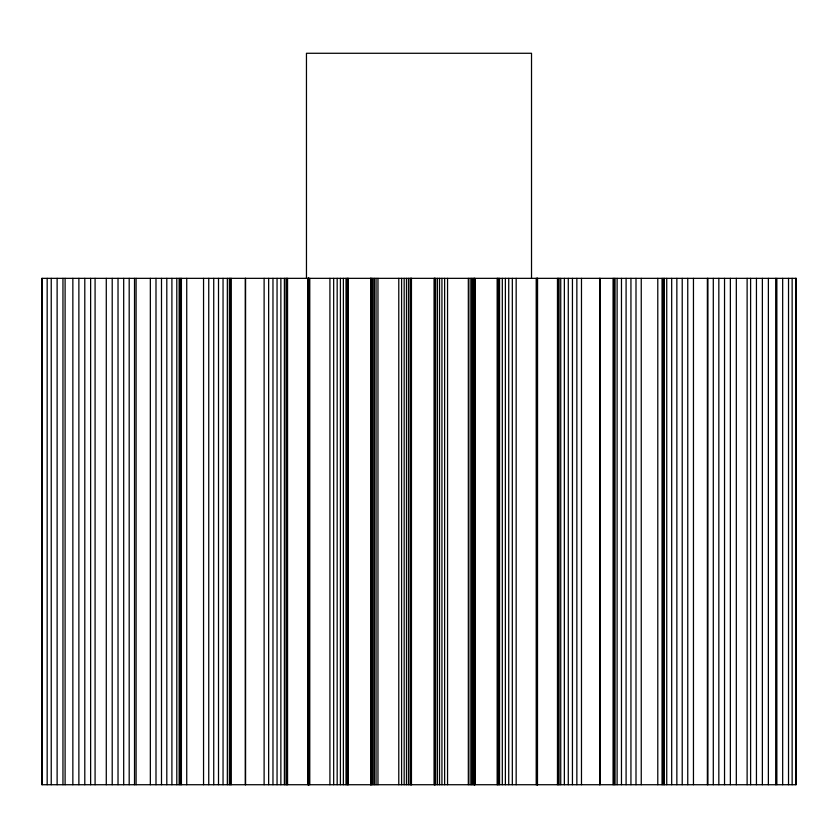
<?xml version="1.0" encoding="UTF-8"?>
<svg xmlns="http://www.w3.org/2000/svg" width="838" height="838" viewBox="0 0 838 838"><rect width="100%" height="100%" fill="white"/><g stroke="black" fill="none" stroke-linecap="round" stroke-linejoin="round"><path stroke-width="1.26" d="M795.859 278.342L795.859 784.724M792.14 278.342L792.14 784.724M788.527 278.342L788.527 784.724M782.671 278.342L782.671 784.724M776.857 278.342L776.857 784.724M775.695 278.342L775.695 784.724M768.373 278.342L768.373 784.724M762.37 278.342L762.37 784.724M756.442 278.342L756.442 784.724M750.607 278.342L750.607 784.724M747.119 278.342L747.119 784.724M736.319 278.342L736.319 784.724M730.369 278.342L730.369 784.724M724.535 278.342L724.535 784.724M718.836 278.342L718.836 784.724M713.295 278.342L713.295 784.724M707.921 278.342L707.921 784.724M707.366 278.342L707.366 784.724M693.455 278.342L693.455 784.724M687.757 278.342L687.757 784.724M682.216 278.342L682.216 784.724M676.853 278.342L676.853 784.724M671.688 278.342L671.688 784.724M666.734 278.342L666.734 784.724M664.366 278.342L664.366 784.724M663.193 278.342L663.193 784.724M662.051 278.342L662.051 784.724M657.788 278.342L657.788 784.724M641.248 278.342L641.248 784.724M636 278.342L636 784.724M630.941 278.342L630.941 784.724M626.091 278.342L626.091 784.724M621.471 278.342L621.471 784.724M617.114 278.342L617.114 784.724M615.05 278.342L615.05 784.724M614.055 278.342L614.055 784.724M613.07 278.342L613.07 784.724M600.081 278.342L600.081 784.724M599.662 278.342L599.662 784.724M581.478 278.342L581.478 784.724M576.858 278.342L576.858 784.724M572.438 278.342L572.438 784.724M568.279 278.342L568.279 784.724M564.362 278.342L564.362 784.724M560.737 278.342L560.737 784.724M559.061 278.342L559.061 784.724M558.255 278.342L558.255 784.724M557.469 278.342L557.469 784.724M537.556 278.342L537.483 784.724M537.357 278.342L537.357 784.724M537.106 278.342L537.106 784.724M536.791 278.342L536.907 784.724M536.205 278.342L536.205 784.724M531.522 278.331L531.522 53.276L306.457 53.276L306.467 278.342M516.166 278.342L516.166 784.724M512.322 278.342L512.322 784.724M508.729 278.342L508.729 784.724M505.377 278.342L505.377 784.724M502.308 278.342L502.308 784.724M499.542 278.342L499.542 784.724M498.296 278.342L498.296 784.724M497.72 278.342L497.72 784.724M497.154 278.342L497.154 784.724M474.853 784.724L474.821 278.342L474.769 784.724M474.57 278.342L474.57 784.724M473.92 278.342L473.92 784.724M472.925 278.342L472.925 784.724M471.658 278.342L471.658 784.724M470.128 278.342L470.128 784.724M468.327 278.342L468.327 784.724M447.555 278.342L447.555 784.724M444.632 278.342L444.632 784.724M441.94 278.342L441.94 784.724M439.531 278.342L439.531 784.724M437.405 278.342L437.405 784.724M435.603 278.342L435.603 784.724M434.838 278.342L434.838 784.724M434.503 278.342L434.503 784.724M434.189 278.342L434.189 784.724M411.448 278.342L411.448 784.724M411.165 278.342L411.165 784.724M410.85 278.342L410.85 784.724M410.149 278.342L410.149 784.724M408.462 278.342L408.462 784.724M406.461 278.342L406.461 784.724M404.167 278.342L404.167 784.724M401.601 278.342L401.601 784.724M398.783 278.342L398.783 784.724M377.969 278.342L377.969 784.724M376.042 278.342L376.042 784.724M374.387 278.342L374.387 784.724M372.994 278.342L372.994 784.724M371.883 278.342L371.883 784.724M371.098 278.342L371.098 784.724M370.752 278.342L370.836 784.724M370.7 278.342L370.7 784.724M348.294 278.342L348.294 784.724M347.76 278.342L347.76 784.724M347.204 278.342L347.204 784.724M346.021 278.342L346.021 784.724M343.381 278.342L343.381 784.724M340.406 278.342L340.406 784.724M337.169 278.342L337.169 784.724M333.671 278.342L333.671 784.724M329.921 278.342L329.921 784.724M309.777 278.342L309.777 784.724M308.939 278.342L308.939 784.724M308.656 278.342L308.656 784.724M308.478 278.342L308.478 784.724M308.353 278.342L308.353 784.724M308.227 278.342L308.227 784.724M308.017 278.342L307.965 784.724M287.549 278.342L287.549 784.724M286.795 278.342L286.795 784.724M286.02 278.342L286.02 784.724M284.386 278.342L284.386 784.724M280.866 278.342L280.866 784.724M277.053 278.342L277.053 784.724M272.968 278.342L272.968 784.724M268.652 278.342L268.652 784.724M264.117 278.342L264.117 784.724M245.576 278.342L245.576 784.724M245.293 278.342L245.293 784.724M231.288 278.342L231.288 784.724M230.324 278.342L230.324 784.724M229.35 278.342L229.35 784.724M227.339 278.342L227.339 784.724M223.044 278.342L223.044 784.724M218.509 278.342L218.509 784.724M213.732 278.342L213.732 784.724M208.746 278.342L208.746 784.724M203.55 278.342L203.55 784.724M186.738 278.342L186.738 784.724M181.406 278.342L181.406 784.724M180.296 278.342L180.296 784.724M179.154 278.342L179.154 784.724M176.797 278.342L176.797 784.724M171.905 278.342L171.905 784.724M166.804 278.342L166.804 784.724M161.493 278.342L161.493 784.724M155.994 278.342L155.994 784.724M150.337 278.342L150.337 784.724M136.091 278.342L136.091 784.724M134.52 278.342L134.52 784.724M129.188 278.342L129.188 784.724M123.689 278.342L123.689 784.724M118.022 278.342L118.022 784.724M112.208 278.342L112.208 784.724M106.279 278.342L106.279 784.724M95.082 278.342L95.082 784.724M90.63 278.342L90.63 784.724M84.795 278.342L84.795 784.724M78.877 278.342L78.877 784.724M72.854 278.342L72.854 784.724M65.102 278.342L65.102 784.724M62.955 278.342L62.955 784.724M57.12 278.342L57.12 784.724M51.233 278.342L51.233 784.724M47.169 278.342L47.169 784.724M42.12 278.342L42.12 784.724M796.1 278.342L41.9 278.342L41.9 784.724L796.1 784.724L796.1 278.342"/></g></svg>
